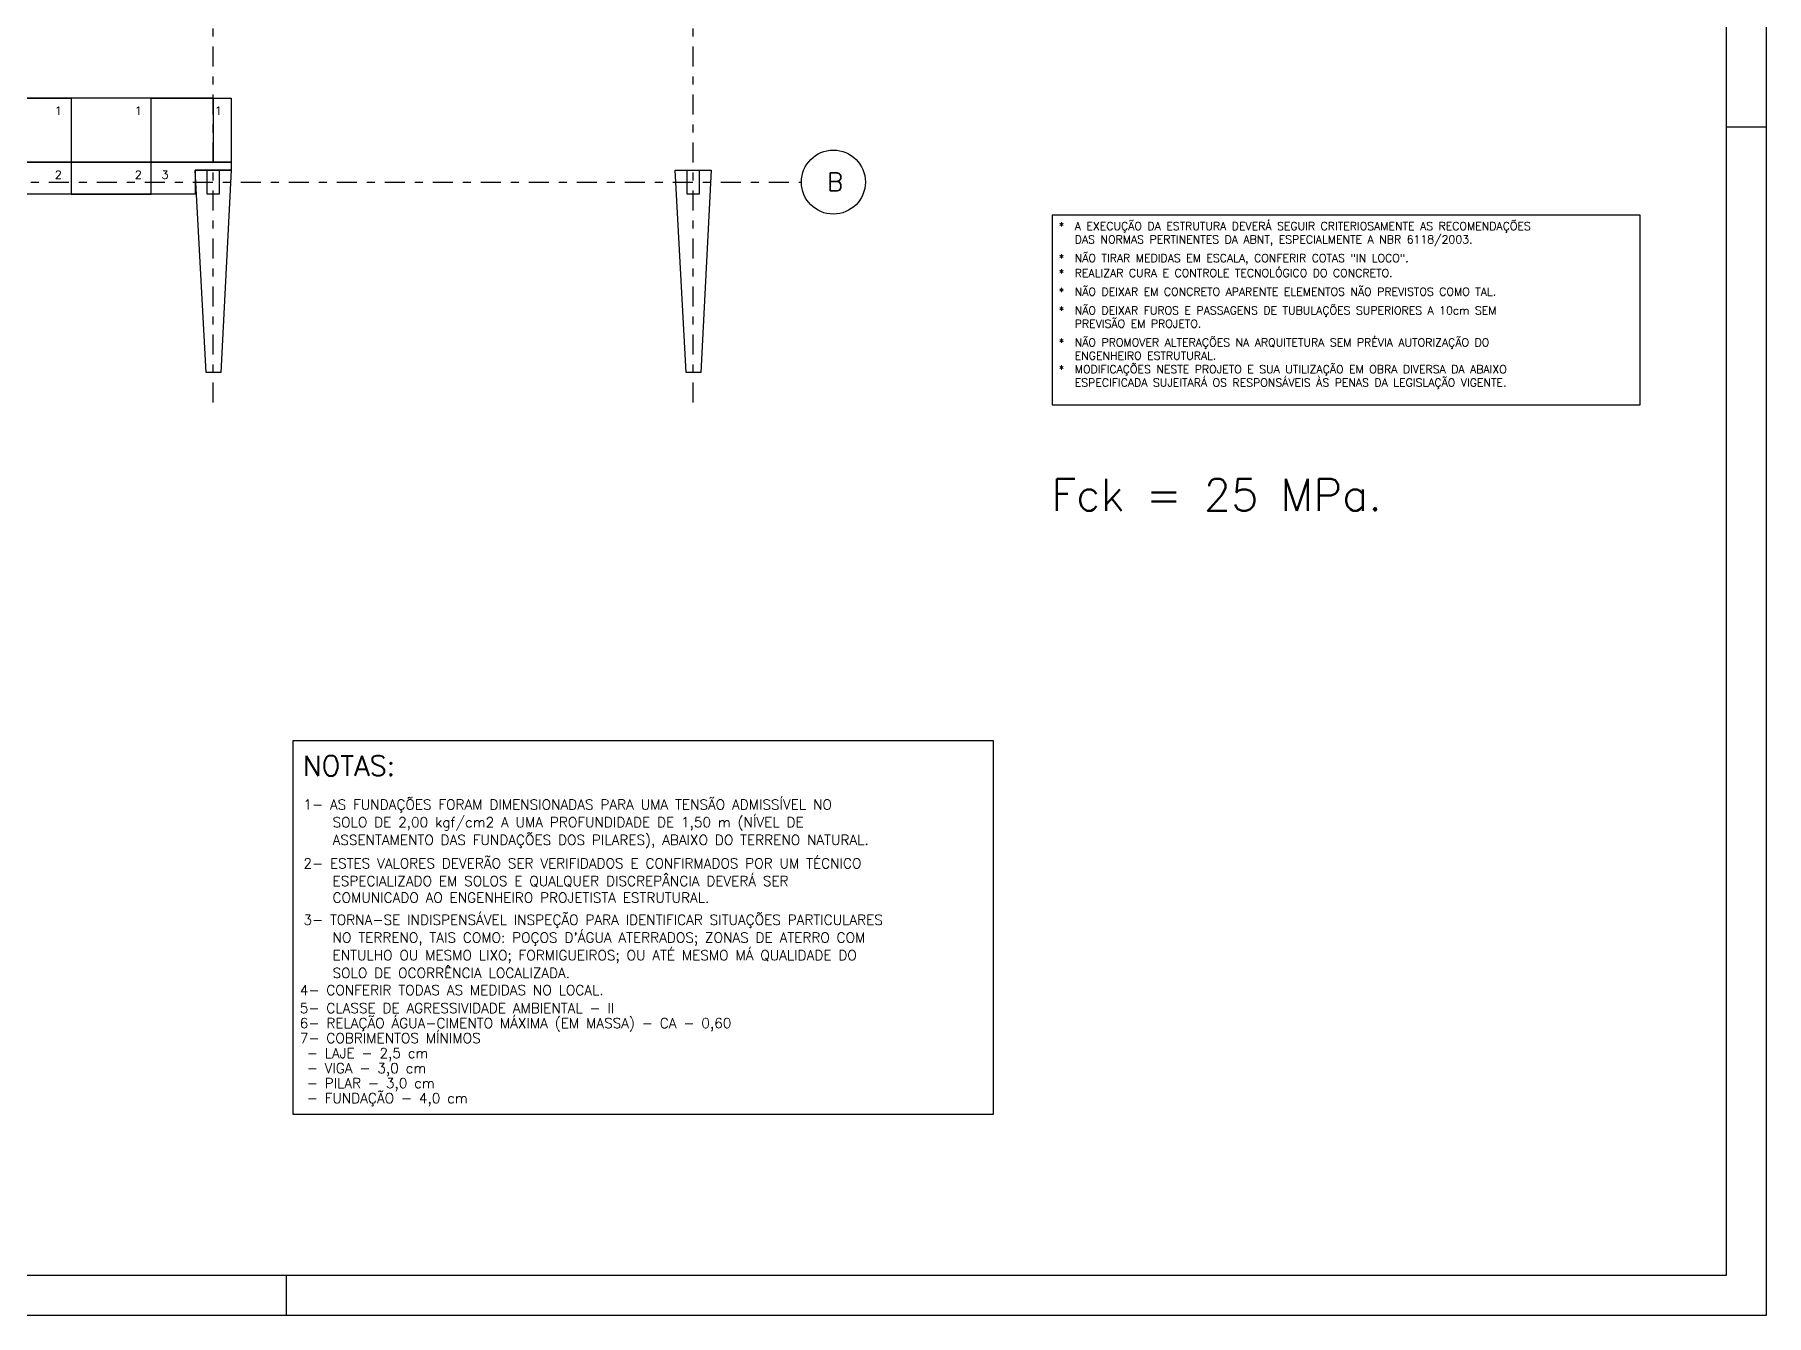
# Model space of a CAD drawing. Extents: x 87 to 216, y 36 to 112.
# Drawn here: x 124.32 to 145.97, y 70.11 to 86.11 of the extents above; entities that cross this region are included whole.
import ezdxf
from ezdxf.enums import TextEntityAlignment as Align

# ---------------------------------------------------------------- set-up
doc = ezdxf.new("R2010")
doc.units = 0
doc.header["$LTSCALE"] = 0.5
doc.header["$MEASUREMENT"] = 0
doc.linetypes.add('DASHDOT2', pattern=[0.5, 0.25, -0.125, 0, -0.125])
doc.linetypes.add('EIXO', pattern=[5.4, 5, -0.2, 0, -0.2])
for name, color, linetype in [('06', 6, 'CONTINUOUS'), ('1', 2, 'CONTINUOUS'), ('5', 5, 'CONTINUOUS'), ('AN_EIXOS', 8, 'EIXO'), ('ARQUIB', 3, 'CONTINUOUS'), ('ARQUIT', 8, 'CONTINUOUS'), ('CERCADURA', 7, 'CONTINUOUS')]:
    doc.layers.add(name, color=color, linetype=linetype)
doc.styles.add('50-250', font='SIMPLEX.shx', dxfattribs={"height": 0.3})
doc.styles.get("Standard").update_dxf_attribs({"font": 'romans.shx'})

msp = doc.modelspace()

# ---------------------------------------------------------------- linework, layer by layer
at = {"layer": '06'}
for p, q in [((145.469, 70.611), (145.469, 111.661)), ((87.769, 70.611), (145.469, 70.611))]:
    msp.add_line(p, q, dxfattribs=at)
at = {"layer": '1', "linetype": 'Continuous'}
for points in [[(144.39, 83.856), (137.041, 83.856), (137.041, 81.488), (144.39, 81.488), (144.39, 83.856)], [(127.553, 77.294), (136.303, 77.294), (136.303, 72.622), (127.553, 72.622), (127.553, 77.294)]]:
    msp.add_lwpolyline(points, dxfattribs=at)
at = {"layer": 'AN_EIXOS', "linetype": 'DASHDOT2', "ltscale": 2}
for p, q in [((126.556, 81.516), (126.556, 110.666)), ((132.556, 81.516), (132.556, 110.666))]:
    msp.add_line(p, q, dxfattribs=at)
at = {"layer": 'ARQUIB'}
for points in [[(124.781, 84.521), (123.781, 84.521), (123.781, 85.321), (124.781, 85.321)], [(124.781, 84.521), (125.781, 84.521), (125.781, 85.321), (124.781, 85.321)], [(126.781, 84.521), (125.781, 84.521), (125.781, 85.321), (126.781, 85.321)], [(124.781, 84.121), (123.781, 84.121), (123.781, 84.521), (124.781, 84.521)], [(124.781, 84.121), (125.781, 84.121), (125.781, 84.521), (124.781, 84.521)], [(126.331, 84.421), (126.331, 84.121), (125.781, 84.121), (125.781, 84.521), (126.781, 84.521), (126.781, 84.421), (126.331, 84.421)]]:
    msp.add_lwpolyline(points, close=True, dxfattribs=at)
at = {"layer": 'ARQUIT'}
for p, q in [((126.556, 85.321), (109.781, 85.321)), ((126.556, 85.321), (126.556, 84.521)), ((126.781, 84.521), (126.781, 84.421)), ((126.347, 84.121), (120.766, 84.121))]:
    msp.add_line(p, q, dxfattribs=at)
at = {"layer": 'ARQUIT', "linetype": 'DASHDOT2', "ltscale": 2}
msp.add_line((88.499, 84.271), (133.907, 84.271), dxfattribs=at)
at = {"layer": 'ARQUIT'}
for points in [[(126.465, 81.891), (126.331, 84.421), (126.781, 84.421), (126.648, 81.891)], [(126.631, 84.421), (126.631, 84.121), (126.481, 84.121), (126.481, 84.421)], [(132.465, 81.891), (132.331, 84.421), (132.781, 84.421), (132.648, 81.891)], [(132.481, 84.421), (132.631, 84.421), (132.631, 84.121), (132.481, 84.121)]]:
    msp.add_lwpolyline(points, close=True, dxfattribs=at)
at = {"layer": 'ARQUIT', "linetype": 'Continuous'}
msp.add_circle((134.307, 84.271), 0.4, dxfattribs=at)
at = {"layer": 'CERCADURA'}
for p, q in [((145.969, 70.111), (145.969, 112.161)), ((145.469, 84.961), (145.969, 84.961)), ((127.469, 70.111), (127.469, 70.611)), ((86.519, 70.111), (145.969, 70.111))]:
    msp.add_line(p, q, dxfattribs=at)

# ---------------------------------------------------------------- texts
at = {"layer": '1', "linetype": 'Continuous'}
for s, height, p in [('1', 0.1, (124.576, 85.113)), ('1', 0.1, (125.576, 85.113)), ('1', 0.1, (126.576, 85.113)), ('2', 0.1, (124.576, 84.313)), ('2', 0.1, (125.576, 84.313)), ('3', 0.1, (125.909, 84.313)), ('*', 0.1, (137.124, 83.672)), ('A EXECUÇÃO DA ESTRUTURA DEVERÁ SEGUIR CRITERIOSAMENTE AS RECOMENDAÇÕES', 0.1, (137.324, 83.672)), ('DAS NORMAS PERTINENTES DA ABNT, ESPECIALMENTE A NBR 6118/2003.', 0.1, (137.324, 83.505)), ('*', 0.1, (137.124, 83.272)), ('NÃO TIRAR MEDIDAS EM ESCALA, CONFERIR COTAS "IN LOCO".', 0.1, (137.324, 83.272)), ('*', 0.1, (137.124, 83.085)), ('REALIZAR CURA E CONTROLE TECNOLÓGICO DO CONCRETO.', 0.1, (137.324, 83.085)), ('*', 0.1, (137.124, 82.852)), ('NÃO DEIXAR EM CONCRETO APARENTE ELEMENTOS NÃO PREVISTOS COMO TAL.', 0.1, (137.324, 82.852)), ('*', 0.1, (137.124, 82.618)), ('NÃO DEIXAR FUROS E PASSAGENS DE TUBULAÇÕES SUPERIORES A 10cm SEM', 0.1, (137.324, 82.618)), ('PREVISÃO EM PROJETO.', 0.1, (137.324, 82.452)), ('*', 0.1, (137.124, 82.218)), ('NÃO PROMOVER ALTERAÇÕES NA ARQUITETURA SEM PRÉVIA AUTORIZAÇÃO DO', 0.1, (137.324, 82.218)), ('ENGENHEIRO ESTRUTURAL.', 0.1, (137.324, 82.052)), ('*', 0.1, (137.124, 81.883)), ('MODIFICAÇÕES NESTE PROJETO E SUA UTILIZAÇÃO EM OBRA DIVERSA DA ABAIXO', 0.1, (137.324, 81.883)), ('ESPECIFICADA SUJEITARÁ OS RESPONSÁVEIS ÀS PENAS DA LEGISLAÇÃO VIGENTE.', 0.1, (137.324, 81.716)), ('1- AS FUNDAÇÕES FORAM DIMENSIONADAS PARA UMA TENSÃO ADMISSÍVEL NO', 0.125, (127.682, 76.431)), ('SOLO DE 2,00 kgf/cm2 A UMA PROFUNDIDADE DE 1,50 m (NÍVEL DE', 0.125, (128.047, 76.21)), ('ASSENTAMENTO DAS FUNDAÇÕES DOS PILARES), ABAIXO DO TERRENO NATURAL.', 0.125, (128.047, 75.989)), ('2- ESTES VALORES DEVERÃO SER VERIFIDADOS E CONFIRMADOS POR UM TÉCNICO', 0.125, (127.682, 75.696)), ('ESPECIALIZADO EM SOLOS E QUALQUER DISCREPÂNCIA DEVERÁ SER', 0.125, (128.047, 75.475)), ('COMUNICADO AO ENGENHEIRO PROJETISTA ESTRUTURAL.', 0.125, (128.047, 75.268)), ('3- TORNA-SE INDISPENSÁVEL INSPEÇÃO PARA IDENTIFICAR SITUAÇÕES PARTICULARES', 0.125, (127.682, 74.99)), ("NO TERRENO, TAIS COMO: POÇOS D'ÁGUA ATERRADOS; ZONAS DE ATERRO COM", 0.125, (128.047, 74.769)), ('ENTULHO OU MESMO LIXO; FORMIGUEIROS; OU ATÉ MESMO MÁ QUALIDADE DO', 0.125, (128.047, 74.548)), ('SOLO DE OCORRÊNCIA LOCALIZADA.', 0.125, (128.047, 74.326)), ('4- CONFERIR TODAS AS MEDIDAS NO LOCAL.', 0.125, (127.637, 74.112)), ('5- CLASSE DE AGRESSIVIDADE AMBIENTAL - II', 0.125, (127.637, 73.887)), ('6- RELAÇÃO ÁGUA-CIMENTO MÁXIMA (EM MASSA) - CA - 0,60', 0.125, (127.637, 73.7)), ('7- COBRIMENTOS MÍNIMOS', 0.125, (127.637, 73.512)), (' - LAJE - 2,5 cm', 0.125, (127.637, 73.325)), (' - VIGA - 3,0 cm', 0.125, (127.637, 73.137)), (' - PILAR - 3,0 cm', 0.125, (127.637, 72.95)), (' - FUNDAÇÃO - 4,0 cm', 0.125, (127.637, 72.762))]:
    msp.add_text(s, height=height, dxfattribs=at).set_placement(p)
at = {"layer": '1', "color": 5, "linetype": 'Continuous'}
msp.add_text('NOTAS:', height=0.25, dxfattribs=at).set_placement((127.673, 76.854))
at = {"layer": '5', "linetype": 'Continuous', "insert": (137.032, 80.565), "char_height": 0.4, "width": 8.13233, "attachment_point": 1}
msp.add_mtext('Fck = 25 MPa.', dxfattribs=at)
at = {"layer": 'ARQUIT', "style": '50-250'}
msp.add_text('B', height=0.225, dxfattribs=at).set_placement((134.329, 84.274), align=Align.MIDDLE_CENTER)

doc.saveas('drawing.dxf')
